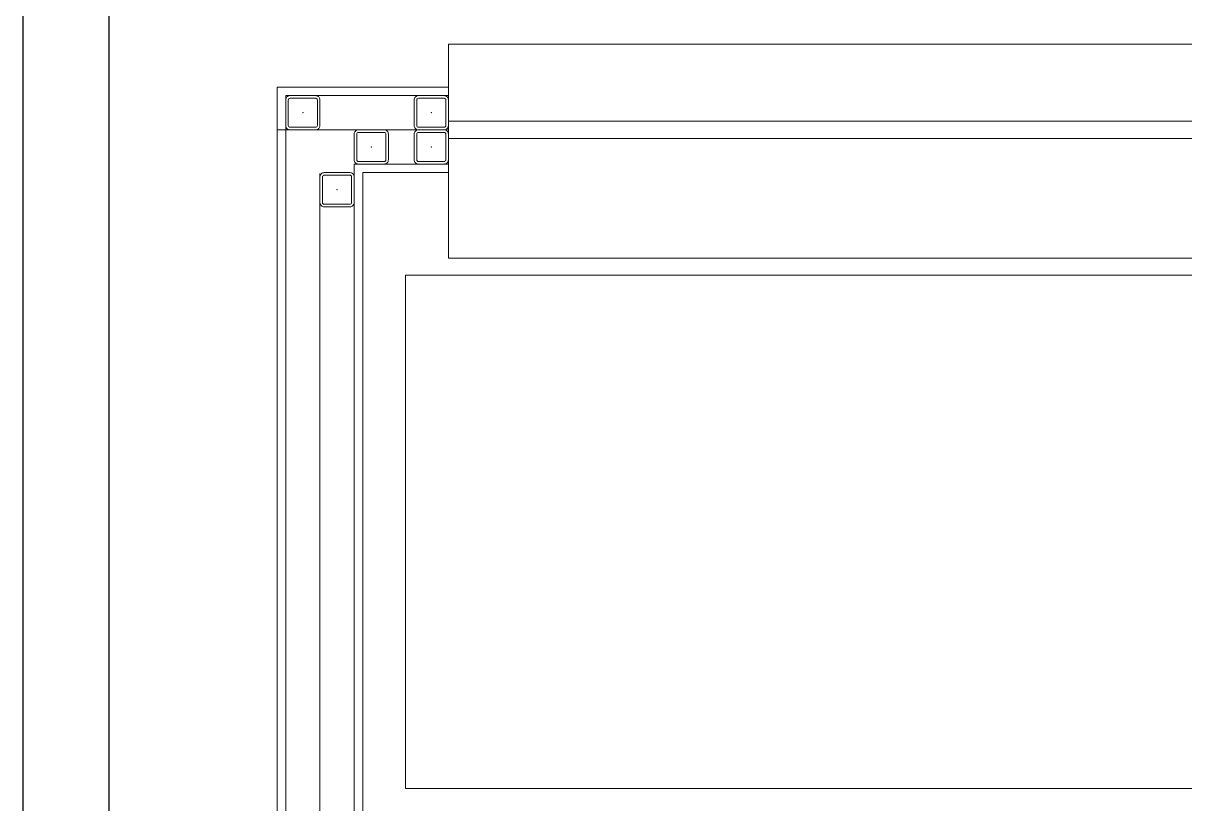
# Model space of a CAD drawing. Extents: x -1439 to 34962, y -872 to 8330.
# Drawn here: x 3569.2 to 3704.9, y 1270.7 to 1362 of the extents above; entities that cross this region are included whole.
import ezdxf

# ---------------------------------------------------------------- set-up
doc = ezdxf.new("R2010")
doc.units = 0
doc.layers.get('0').update_dxf_attribs({"color": 9, "lineweight": 9})
for name, color, linetype, lineweight in [('05', 9, 'Continuous', 9), ('06D', 9, 'Continuous', 9), ('10', 9, 'Continuous', 9), ('11', 9, 'Continuous', 9), ('12', 9, 'Continuous', 9), ('15', 9, 'Continuous', 9), ('33', 9, 'BATTING', 9), ('E-KABLO', 7, 'Continuous', 30)]:
    doc.layers.add(name, color=color, linetype=linetype, lineweight=lineweight)
doc.linetypes.add('BATTING', pattern='A,0.0001,-0.1,[134,ltypeshp.shx,S=0.1,R=0,X=-0.1,Y=0],-0.2,[134,ltypeshp.shx,S=0.1,R=180,X=0.1,Y=0],-0.1', length=0.4001)

# ---------------------------------------------------------------- blocks, each defined once
blk = doc.blocks.new('p-birim')
blk.add_lwpolyline([(0, 0), (1, 0), (1, 1), (0, 1)], close=True)
blk = doc.blocks.new('Prf-40x40')
for points in [[(1.5, -2), (-1.5, -2, -0.414214), (-2, -1.5), (-2, 1.5, -0.414214), (-1.5, 2), (1.5, 2, -0.414214), (2, 1.5), (2, -1.5, -0.414214)], [(1.5, -1.7), (-1.5, -1.7, -0.414214), (-1.7, -1.5), (-1.7, 1.5, -0.414214), (-1.5, 1.7), (1.5, 1.7, -0.414214), (1.7, 1.5), (1.7, -1.5, -0.414214)]]:
    blk.add_lwpolyline(points, format="xyb", close=True)
blk.add_point((0, 0))

msp = doc.modelspace()

# ---------------------------------------------------------------- linework, layer by layer
at = {"layer": '06D'}
for points in [[(3615.34, 1349.5), (3602.33, 1349.5)], [(3603.83, 1342.5), (3603.83, 1199.47)]]:
    msp.add_lwpolyline(points, dxfattribs=at)
at = {"layer": '11'}
for points in [[(3598.83, 1354.5), (3618.84, 1354.5), (3618.84, 1353.5), (3599.83, 1353.5), (3599.83, 1197.47), (3598.83, 1197.47)], [(3607.83, 1345.5), (3618.84, 1345.5), (3618.84, 1344.5), (3608.83, 1344.5), (3608.83, 1197.47), (3607.83, 1197.47)]]:
    msp.add_lwpolyline(points, close=True, dxfattribs=at)
at = {"layer": '12'}
msp.add_lwpolyline([(3618.84, 1349.5), (3618.84, 1359.5), (4013.84, 1359.5), (4013.84, 1334.5), (3618.84, 1334.5), (3618.84, 1349.5)], close=True, dxfattribs=at)
at = {"layer": '15'}
msp.add_lwpolyline([(3618.84, 1350.5), (4013.84, 1350.5), (4013.84, 1348.5), (3618.84, 1348.5)], close=True, dxfattribs=at)
at = {"layer": '33', "ltscale": 0.3}
for points in [[(3598.83, 1349.5), (3618.74, 1349.5)], [(3603.83, 1197.47), (3603.83, 1344.4)]]:
    msp.add_lwpolyline(points, dxfattribs=at)
at = {"layer": 'E-KABLO', "color": 4, "ltscale": 40}
for p, q in [((3579.15, 1384.44), (3579.15, 1340.2)), ((3579.15, 1340.2), (3579.15, 832.86))]:
    msp.add_line(p, q, dxfattribs=at)
at = {"layer": 'E-KABLO', "color": 6, "ltscale": 40}
for p, q in [((3569.15, 1330.2), (3569.15, 1374.44)), ((3569.15, 1287.44), (3569.15, 1330.2)), ((3569.15, 1114.44), (3569.15, 1287.44))]:
    msp.add_line(p, q, dxfattribs=at)

# ---------------------------------------------------------------- block references
at = {"layer": '05', "xscale": 60, "yscale": 400, "rotation": 270}
msp.add_blockref('p-birim', (3613.84, 1332.5), dxfattribs=at)
at = {"layer": '10', "xscale": -1}
for p, rotation in [((3601.83, 1351.5), 180), ((3616.84, 1351.5), 180), ((3609.83, 1347.5), 180), ((3616.84, 1347.5), 180), ((3605.83, 1342.5), 270)]:
    msp.add_blockref('Prf-40x40', p, dxfattribs=dict(at, rotation=rotation))

doc.saveas('drawing.dxf')
